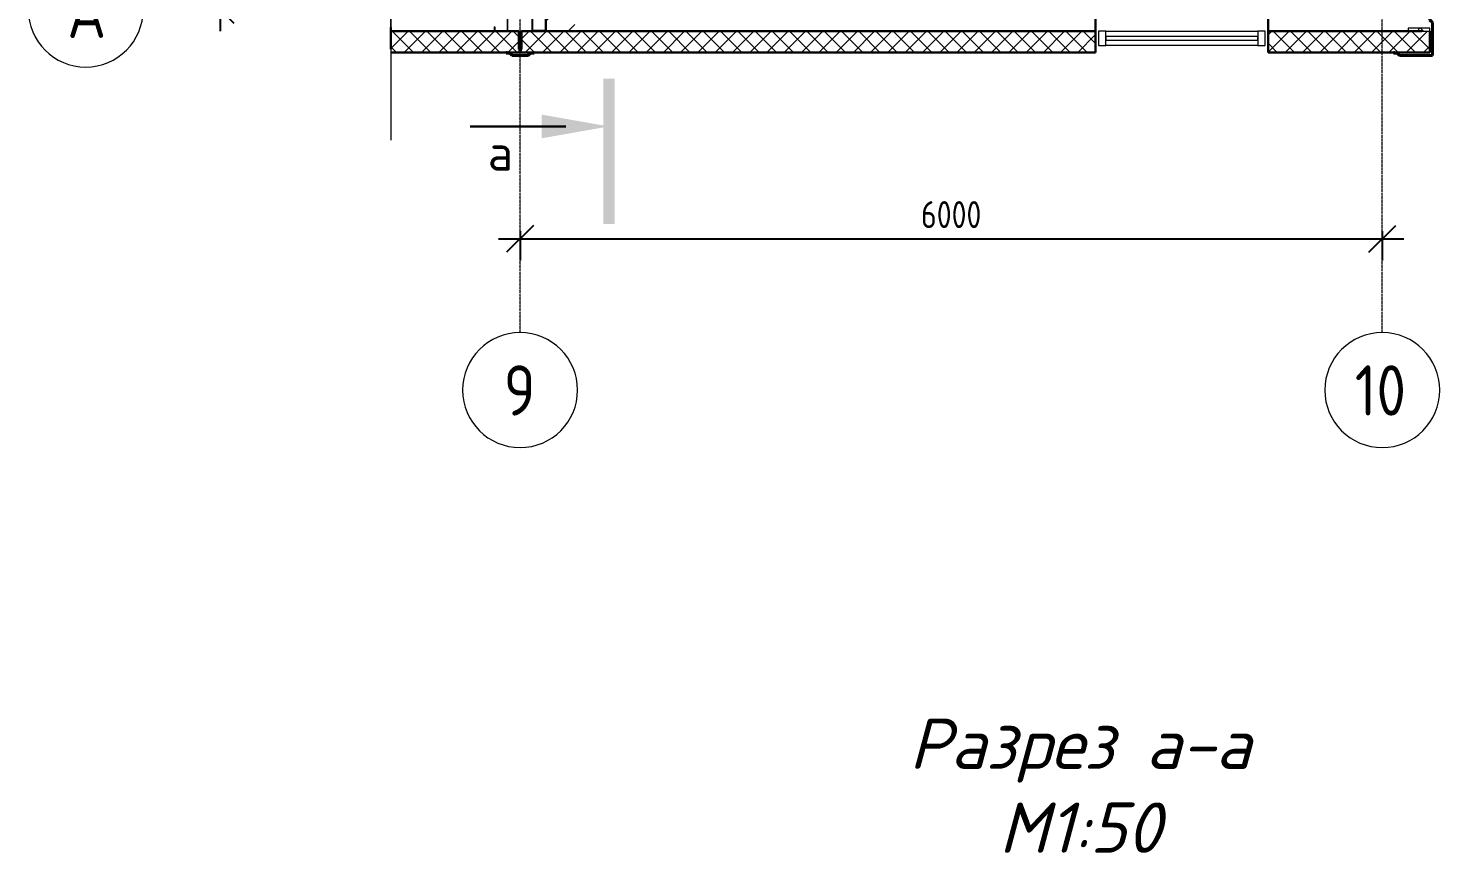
# Model space of a CAD drawing. Header units: millimetres. Extents: x -583753 to 268996, y -33236 to 11427.
# Drawn here: x -2056 to 7767, y -16856 to -11117 of the extents above; entities that cross this region are included whole.
import ezdxf

# ---------------------------------------------------------------- set-up
doc = ezdxf.new("R2010")
doc.units = ezdxf.units.MM
doc.linetypes.add('_ШПТ__20_т__2_5__Линия сетки', pattern=[25, 20, -2.5, 0, -2.5])
doc.layers.get('Defpoints').update_dxf_attribs({"color": 130})
doc.layers.add('Вспомогательные', color=6, linetype='Continuous', plot=False)
for name, color, linetype, lineweight, true_color in [('Импосты витража', 7, 'Continuous', 9, 0x004080), ('Несущие колонны', 7, 'Continuous', 18, 0x800040), ('Панели витража', 7, 'Continuous', 9, 0x0080c0)]:
    doc.layers.add(name, color=color, linetype=linetype, lineweight=lineweight, true_color=true_color)
for name, color, linetype, lineweight in [('Марки помещений', 7, 'Continuous', 20), ('Обобщенные модели', 7, 'Continuous', 18), ('Оси', 7, 'Continuous', 9), ('Размерные', 45, 'Continuous', 15), ('Размеры', 7, 'Continuous', 9), ('Разрезы', 7, 'Continuous', 9), ('Стены разрез', 7, 'Continuous', 30), ('Стены штриховка', 7, 'Continuous', 30)]:
    doc.layers.add(name, color=color, linetype=linetype, lineweight=lineweight)
doc.styles.add('GOST Common', font='', dxfattribs={"width": 0.9, "height": 350})
doc.styles.add('PDF ISOCPEUR', font='isocpeur.ttf')
doc.styles.add('PDF ISOCPEUR Italic', font='isocpeui.ttf')
doc.styles.add('ГОСТ 2.304', font='CS_Gost2304.shx')
doc.styles.get('GOST Common').set_extended_font_data('GOST Common')
doc.dimstyles.new('СПДС', dxfattribs={"dimscale": 100, "dimtxt": 2.5, "dimasz": 2.5, "dimexe": 2, "dimexo": 0.625, "dimgap": 1, "dimtad": 1, "dimdec": 0, "dimtxsty": 'ГОСТ 2.304', "dimblk": 'OBLIQUE', "dimblk1": 'OBLIQUE', "dimblk2": 'OBLIQUE', "dimcen": 2.5, "dimdle": 2, "dimadec": 0, "dimazin": 2, "dimtfac": 0.75, "dimtdec": 4, "dimtmove": 1, "dimatfit": 3, "dimfxl": 1, "dimtfill": 1, "dimtolj": 1, "dimarcsym": 1})
pattern_1 = [(45, (-37633, -11012), (-106.066, 106.066), [])]
pattern_2 = [(45, (0, 0), (-106.066, 106.066), [])]

# ---------------------------------------------------------------- blocks, each defined once
blk = doc.blocks.new('Прямоугольный импост - 50х100 мм RAL 9016-1207058-_О__L2_3_900_')
at = {"layer": 'Импосты витража', "color": 7, "lineweight": 18}
for p, q in [((0, 100), (-50, 100)), ((-50, 100), (-50, 0)), ((0, 0), (0, 100)), ((-50, 0), (0, 0))]:
    blk.add_line(p, q, dxfattribs=at)
blk = doc.blocks.new('Системная панель - 135__НР__25__СТК__Стеклопакет-1207059-_О__L2_3_900_')
at = {"layer": 'Панели витража', "color": 7}
for p, q in [((530, -37.5), (-530, -37.5)), ((-530, -37.5), (-530, -62.5)), ((-530, -62.5), (530, -62.5)), ((530, -62.5), (530, -37.5))]:
    blk.add_line(p, q, dxfattribs=at)
blk = doc.blocks.new('Прямоугольный импост - 50х100 мм RAL 9016-1207060-_О__L2_3_900_')
at = {"layer": 'Импосты витража', "color": 7, "lineweight": 18}
for p, q in [((-50, 100), (0, 100)), ((-50, 0), (-50, 100)), ((0, 100), (0, 0)), ((0, 0), (-50, 0))]:
    blk.add_line(p, q, dxfattribs=at)
blk = doc.blocks.new('Прямоугольный импост - 50х100 мм RAL 9016-1206832-_О__L2_3_900_')
at = {"layer": 'Импосты витража', "color": 7}
for p, q in [((43075, -125), (44135, -125)), ((44135, -225), (43075, -225))]:
    blk.add_line(p, q, dxfattribs=at)
blk = doc.blocks.new('190_ФЭ_Стена_Стык вертикальный - ФЭ-C1_110-V4-_О__L2_3_900_')
at = {"layer": 'Обобщенные модели', "lineweight": 9}
h = blk.add_hatch(dxfattribs=at)
h.set_pattern_fill('FP_7', color=256, style=0, pattern_type=2)
h.set_pattern_definition(pattern_2)
h.paths.add_polyline_path([(38945, -295), (39055, -295), (39072, -278), (39071.6, -277), (39054.6, -294), (38945.4, -294), (38928.4, -277), (38928, -278)], flags=0)
h.paths.add_polyline_path([(39097, -276), (39098, -275), (39088, -276)], flags=0)
at = {"layer": 'Обобщенные модели', "lineweight": 40}
for p, q in [((38912, -275), (38902, -275)), ((38902, -275), (38902, -278)), ((38902, -278), (38928, -278)), ((38903, -277), (38903, -276)), ((38903, -276), (38912, -276)), ((38928.4, -277), (38903, -277)), ((38912, -276), (38912, -275)), ((38928, -278), (38945, -295)), ((38945.4, -294), (38928.4, -277)), ((39054.6, -294), (38945.4, -294)), ((39071.6, -277), (39054.6, -294)), ((39055, -295), (39072, -278)), ((39097, -277), (39071.6, -277)), ((39072, -278), (39098, -278)), ((39098, -275), (39088, -275)), ((39088, -275), (39088, -276)), ((39088, -276), (39097, -276)), ((39097, -276), (39097, -277)), ((39098, -278), (39098, -275)), ((38945, -295), (39055, -295))]:
    blk.add_line(p, q, dxfattribs=at)
blk = doc.blocks.new('190_ФЭ_Стена_Стык угловой внешний фигурный - ФЭ-У1_230х230-1304566-_О__L2_3_900_')
at = {"layer": 'Обобщенные модели', "lineweight": 9}
h = blk.add_hatch(dxfattribs=at)
h.set_pattern_fill('FP_5', color=256, style=0, pattern_type=2)
h.set_pattern_definition(pattern_2)
h.paths.add_polyline_path([(45065, -295), (45295, -295), (45295, -65), (45278, -48), (45277, -48.4), (45294, -65.4), (45294, -294), (45065.4, -294), (45048.4, -277), (45048, -278)], flags=0)
h.paths.add_polyline_path([(45032, -276), (45032, -275), (45023, -276)], flags=0)
h.paths.add_polyline_path([(45275, -32), (45276, -32), (45275, -22)], flags=0)
at = {"layer": 'Обобщенные модели', "lineweight": 40}
for p, q in [((45278, -22), (45275, -22)), ((45275, -22), (45275, -32)), ((45275, -32), (45276, -32)), ((45276, -32), (45276, -23)), ((45276, -23), (45277, -23)), ((45277, -23), (45277, -48.4)), ((45277, -48.4), (45294, -65.4)), ((45278, -48), (45278, -22)), ((45295, -65), (45278, -48)), ((45294, -65.4), (45294, -294)), ((45295, -295), (45295, -65)), ((45032, -275), (45022, -275)), ((45022, -275), (45022, -278)), ((45022, -278), (45048, -278)), ((45023, -277), (45023, -276)), ((45023, -276), (45032, -276)), ((45048.4, -277), (45023, -277)), ((45032, -276), (45032, -275)), ((45048, -278), (45065, -295)), ((45065.4, -294), (45048.4, -277)), ((45294, -294), (45065.4, -294)), ((45065, -295), (45295, -295))]:
    blk.add_line(p, q, dxfattribs=at)
blk = doc.blocks.new('Прямоугольный импост - 20х150 мм_Утеплитель_Наружный-V14-_О__L2_3_900_')
at = {"layer": 'Импосты витража'}
h = blk.add_hatch(dxfattribs=at)
h.set_pattern_fill('FP_15', style=0, pattern_type=2)
h.set_pattern_definition([(315, (-39000, -200), (60.10408, 60.10408), []), (225, (-39000, -200), (60.10408, -60.10408), [])])
h.paths.add_polyline_path([(-10, 75), (10, 75), (10, -75), (-10, -75), (-10, -26)], flags=0)
at = {"layer": 'Импосты витража', "color": 7, "lineweight": 18}
for p, q in [((-10, 75), (10, 75)), ((-10, -75), (-10, 75)), ((10, 75), (10, -75)), ((10, -75), (-10, -75))]:
    blk.add_line(p, q, dxfattribs=at)
blk = doc.blocks.new('Прямоугольный импост - 20х150 мм_Утеплитель_Наружный-1317916-_О__L2_3_900_')
at = {"layer": 'Импосты витража'}
h = blk.add_hatch(dxfattribs=at)
h.set_pattern_fill('FP_23', style=0, pattern_type=2)
h.set_pattern_definition([(225, (-125, 45200), (60.10408, -60.10408), []), (135, (-125, 45200), (-60.10408, -60.10408), [])])
h.paths.add_polyline_path([(0, 75), (0, -75), (-20, -75), (-20, 75)], flags=0)
at = {"layer": 'Импосты витража', "color": 7, "lineweight": 18}
for p, q in [((-20, 75), (0, 75)), ((-20, -75), (-20, 75)), ((0, 75), (0, -75)), ((0, -75), (-20, -75))]:
    blk.add_line(p, q, dxfattribs=at)
blk = doc.blocks.new('Ось сетки - Круг_Ø8 мм-6577-_О__L2_3_900_')
at = {"layer": 'Оси', "lineweight": 20}
for start, end in [(360, 180), (180, 360)]:
    blk.add_arc((0, 0), 4, start, end, dxfattribs=at)
blk = doc.blocks.new('_Oblique')
at = {"color": 0, "linetype": 'ByBlock', "lineweight": -2}
blk.add_line((-0.5, -0.5), (0.5, 0.5), dxfattribs=at)
blk = doc.blocks.new('*D160')
at = {"layer": 'Defpoints', "color": 0, "lineweight": 5, "ltscale": 75, "transparency": 16777216}
for p in [(1367, -12482.9), (7367, -12482.9), (7367, -12582.9)]:
    blk.add_point(p, dxfattribs=at)
at = {"layer": 'Размеры', "color": 0, "lineweight": -2, "ltscale": 75, "transparency": 16777216}
for p, q in [((1367, -12529.8), (1367, -12732.9)), ((7367, -12529.8), (7367, -12732.9)), ((1217, -12582.9), (7517, -12582.9))]:
    blk.add_line(p, q, dxfattribs=at)
at = {"layer": 'Размеры', "color": 0, "lineweight": -2, "ltscale": 75, "transparency": 16777216, "xscale": 187.5, "yscale": 187.5, "zscale": 187.5, "rotation": 180}
blk.add_blockref('_Oblique', (1367, -12582.9), dxfattribs=at)
at = {"layer": 'Размеры', "color": 0, "lineweight": -2, "ltscale": 75, "transparency": 16777216, "xscale": 187.5, "yscale": 187.5, "zscale": 187.5}
blk.add_blockref('_Oblique', (7367, -12582.9), dxfattribs=at)
at = {"layer": 'Размеры', "color": 0, "ltscale": 75, "transparency": 16777216, "insert": (4367, -12414.1), "char_height": 187.5, "width": 186.231, "attachment_point": 5, "style": 'ГОСТ 2.304', "bg_fill": 3, "box_fill_scale": 1.1, "bg_fill_color": 256, "bg_fill_true_color": 13158600, "bg_fill_transparency": 0}
blk.add_mtext('\\A1;6000', dxfattribs=at)
blk = doc.blocks.new('к3')
at = {"color": 0, "linetype": 'ByBlock', "lineweight": -2, "ltscale": 200}
for p, q in [((4147417.8, 542805.7), (4147417.8, 542828.2)), ((4147420.8, 542805.7), (4147420.8, 542828.2)), ((4147425.8, 542836.2), (4147504.8, 542836.2)), ((4147425.8, 542833.2), (4147504.8, 542833.2)), ((4147509.8, 542828.2), (4147509.8, 542544.2)), ((4147512.8, 542828.2), (4147512.8, 542544.2)), ((4147682.8, 542828.2), (4147682.8, 542544.2)), ((4147685.8, 542828.2), (4147685.8, 542544.2)), ((4147769.8, 542836.2), (4147690.8, 542836.2)), ((4147769.8, 542833.2), (4147690.8, 542833.2)), ((4147774.8, 542805.7), (4147774.8, 542828.2)), ((4147777.8, 542805.7), (4147777.8, 542828.2)), ((4147417.8, 542805.7), (4147420.8, 542805.7)), ((4147777.8, 542805.7), (4147774.8, 542805.7)), ((4147517.8, 542539.2), (4147588.8, 542539.2)), ((4147517.8, 542536.2), (4147588.8, 542536.2)), ((4147593.8, 542544.2), (4147593.8, 542566.7)), ((4147593.8, 542566.7), (4147596.8, 542566.7)), ((4147596.8, 542544.2), (4147596.8, 542566.7)), ((4147598.8, 542544.2), (4147598.8, 542566.7)), ((4147601.8, 542566.7), (4147598.8, 542566.7)), ((4147601.8, 542544.2), (4147601.8, 542566.7)), ((4147677.8, 542539.2), (4147606.8, 542539.2)), ((4147677.8, 542536.2), (4147606.8, 542536.2))]:
    blk.add_line(p, q, dxfattribs=at)
for centre, radius, start, end in [((4147425.8, 542828.2), 8, 90, 180), ((4147425.8, 542828.2), 5, 90, 180), ((4147504.8, 542828.2), 8, 0, 90), ((4147504.8, 542828.2), 5, 0, 90), ((4147690.8, 542828.2), 8, 90, 180), ((4147690.8, 542828.2), 5, 90, 180), ((4147769.8, 542828.2), 8, 0, 90), ((4147769.8, 542828.2), 5, 0, 90), ((4147517.8, 542544.2), 8, 180, 270), ((4147517.8, 542544.2), 5, 180, 270), ((4147588.8, 542544.2), 8, 270, 0), ((4147588.8, 542544.2), 5, 270, 0), ((4147606.8, 542544.2), 8, 180, 270), ((4147606.8, 542544.2), 5, 180, 270), ((4147677.8, 542544.2), 5, 270, 0), ((4147677.8, 542544.2), 8, 270, 0)]:
    blk.add_arc(centre, radius, start, end, dxfattribs=at)
at = {"layer": 'Вспомогательные', "color": 0, "ltscale": 10}
for p, q in [((4147690.3, 542836.2), (4147505.3, 542836.2)), ((4147682.8, 542686.2), (4147512.8, 542686.2))]:
    blk.add_line(p, q, dxfattribs=at)
blk = doc.blocks.new('*D161')
at = {"layer": 'Defpoints', "color": 0, "lineweight": 5, "ltscale": 75, "transparency": 16777216}
for p in [(-719, -4987), (96.5, -4987), (96.5, -10987)]:
    blk.add_point(p, dxfattribs=at)
at = {"layer": 'Размеры', "color": 0, "lineweight": -2, "ltscale": 75, "transparency": 16777216}
for p, q in [((-719, -11137), (-719, -4837)), ((49.6, -4987), (-869, -4987)), ((49.6, -10987), (-869, -10987))]:
    blk.add_line(p, q, dxfattribs=at)
at = {"layer": 'Размеры', "color": 0, "lineweight": -2, "ltscale": 75, "transparency": 16777216, "xscale": 187.5, "yscale": 187.5, "zscale": 187.5}
for p, rotation in [((-719, -4987), 90), ((-719, -10987), 270)]:
    blk.add_blockref('_Oblique', p, dxfattribs=dict(at, rotation=rotation))
at = {"layer": 'Размеры', "color": 0, "ltscale": 75, "transparency": 16777216, "insert": (-887.8, -7987), "char_height": 187.5, "width": 186.231, "attachment_point": 5, "rotation": 90, "style": 'ГОСТ 2.304', "bg_fill": 3, "box_fill_scale": 1.1, "bg_fill_color": 256, "bg_fill_true_color": 13158600, "bg_fill_transparency": 0}
blk.add_mtext('\\A1;6000', dxfattribs=at)
blk = doc.blocks.new('Разрез - Номер вида сзади_3_5 мм-64069-_О__L2_3_900_')
at = {"layer": 'Разрезы'}
for points in [[(9.798, 0.404), (9.798, -0.394), (-0.333, -0.394), (-0.333, 0.404)], [(2.176, -4.675), (3, 0), (3.824, -4.675)]]:
    blk.add_hatch(color=256, dxfattribs=at).paths.add_polyline_path(points, flags=0)
at = {"layer": 'Разрезы', "lineweight": 30}
blk.add_line((3, -3), (3, -9.663), dxfattribs=at)

msp = doc.modelspace()

# ---------------------------------------------------------------- hatches: boundary and pattern name
at = {"layer": 'Стены штриховка', "lineweight": 9}
h = msp.add_hatch(dxfattribs=at)
h.set_pattern_fill('FP_4', color=256, style=0, pattern_type=2)
h.set_pattern_definition([(45, (-40538, -15660), (-224.5064, 224.5064), []), (45, (-40313.5, -15660), (-224.5064, 224.5064), [396.875, -79.375, 3.353, -76.022])])
h.paths.add_polyline_path([(1747, -11139), (1747, -9585), (1547, -9585), (1547, -11139)])
h = msp.add_hatch(dxfattribs=at)
h.set_pattern_fill('FP_6', color=256, style=0, pattern_type=2)
h.set_pattern_definition([(45, (-37633, -11012), (-60.10408, 60.10408), []), (135, (-37633, -11012), (-60.10408, -60.10408), [])])
h.paths.add_polyline_path([(7697, -11285), (7697, -11139), (6572, -11139), (6572, -11285)])
h.paths.add_polyline_path([(5372, -11285), (5372, -11139), (467, -11139), (467, -11285), (3879.0922, -11285)])
h = msp.add_hatch(dxfattribs=at)
h.set_pattern_fill('FP_5', color=256, style=0, pattern_type=2)
h.set_pattern_definition(pattern_1)
h.paths.add_polyline_path([(7198.4308, -11139), (7642, -11139), (7642, -11137), (6572, -11137), (6572, -11139)], flags=0)
h.paths.add_polyline_path([(5372, -11139), (5372, -11137), (1377, -11137), (1377, -11139), (3879.0922, -11139)], flags=0)
h = msp.add_hatch(dxfattribs=at)
h.set_pattern_fill('FP_5', color=256, style=0, pattern_type=2)
h.set_pattern_definition(pattern_1)
h.paths.add_polyline_path([(7642, -11287), (7642, -11285), (6572, -11285), (6572, -11287)], flags=0)
h.paths.add_polyline_path([(5372, -11287), (5372, -11285), (1377, -11285), (1377, -11287), (3879.0922, -11287)], flags=0)

# ---------------------------------------------------------------- linework, layer by layer
at = {"linetype": 'Continuous', "lineweight": 5}
msp.add_lwpolyline([(467, -3938), (467, -7691), (295.2827, -7753.5), (638.7173, -7878.5), (467, -7941), (467, -11895)], dxfattribs=at)
at = {"layer": 'Несущие колонны', "color": 7}
msp.add_line((467, -11217), (467, -10829.1248), dxfattribs=at)
at = {"layer": 'Оси', "linetype": '_ШПТ__20_т__2_5__Линия сетки'}
for p, q in [((1367, -13235.6681), (1367, -3933)), ((7367, -13235.6681), (7367, -3937))]:
    msp.add_line(p, q, dxfattribs=at)
at = {"layer": 'Стены разрез'}
for p, q in [((1547, -9585), (1547, -11137)), ((5372, -11287), (5372, -10912)), ((6572, -10912), (6572, -11287)), ((467, -11112), (467, -11262)), ((1357, -11137), (467, -11137)), ((1357, -11262), (1357, -11137)), ((1377, -11137), (1377, -11262)), ((1377, -11137), (5372, -11137)), ((6572, -11137), (7642, -11137)), ((7697, -11287), (7697, -11137)), ((467, -11287), (1357, -11287)), ((1377, -11287), (5372, -11287)), ((6572, -11287), (7697, -11287))]:
    msp.add_line(p, q, dxfattribs=at)
at = {"layer": 'Стены штриховка', "lineweight": 9}
for p, q in [((1357, -11139), (467, -11139)), ((5372, -11139), (1377, -11139)), ((7697, -11139), (6572, -11139)), ((1357, -11285), (467, -11285)), ((5372, -11285), (1377, -11285)), ((7697, -11285), (6572, -11285))]:
    msp.add_line(p, q, dxfattribs=at)

# ---------------------------------------------------------------- block references
at = {"layer": 'Импосты витража', "color": 7, "extrusion": (0, 0, -1)}
for name, p, rotation in [('Прямоугольный импост - 20х150 мм_Утеплитель_Наружный-V14-_О__L2_3_900_', (-1367, -11212), 180), ('Прямоугольный импост - 50х100 мм RAL 9016-1207060-_О__L2_3_900_', (-6552, -11137), 180), ('Прямоугольный импост - 20х150 мм_Утеплитель_Наружный-1317916-_О__L2_3_900_', (-7622, -11137), 270.0000000000001)]:
    msp.add_blockref(name, p, dxfattribs=dict(at, rotation=rotation))
at = {"layer": 'Импосты витража', "color": 7, "rotation": 180}
msp.add_blockref('Прямоугольный импост - 50х100 мм RAL 9016-1207058-_О__L2_3_900_', (5392, -11137), dxfattribs=at)
at = {"layer": 'Импосты витража', "color": 7}
msp.add_blockref('Прямоугольный импост - 50х100 мм RAL 9016-1206832-_О__L2_3_900_', (-37633, -11012), dxfattribs=at)
at = {"layer": 'Обобщенные модели'}
for name, p in [('190_ФЭ_Стена_Стык угловой внешний фигурный - ФЭ-У1_230х230-1304566-_О__L2_3_900_', (-37578, -11012)), ('190_ФЭ_Стена_Стык вертикальный - ФЭ-C1_110-V4-_О__L2_3_900_', (-37633, -11012))]:
    msp.add_blockref(name, p, dxfattribs=at)
at = {"layer": 'Оси', "lineweight": 20, "xscale": 99.99999999999993, "yscale": 99.99999999999993, "zscale": 99.99999999999993, "rotation": 269.9999999999994}
msp.add_blockref('Ось сетки - Круг_Ø8 мм-6577-_О__L2_3_900_', (-1656, -10987), dxfattribs=at)
at = {"layer": 'Оси', "lineweight": 20, "xscale": 99.99999999999993, "yscale": 99.99999999999993, "zscale": 99.99999999999993}
for p in [(1367, -13635.6681), (7367, -13635.6681)]:
    msp.add_blockref('Ось сетки - Круг_Ø8 мм-6577-_О__L2_3_900_', p, dxfattribs=at)
at = {"layer": 'Панели витража', "color": 7}
msp.add_blockref('Системная панель - 135__НР__25__СТК__Стеклопакет-1207059-_О__L2_3_900_', (5972, -11137), dxfattribs=at)
at = {"layer": 'Размерные', "color": 0, "rotation": 180}
msp.add_blockref('к3', (4148964.7786, 531699.2294), dxfattribs=at)

# ---------------------------------------------------------------- texts
at = {"layer": 'Defpoints', "insert": (1601, -16389.3333), "char_height": 350, "width": 7323.069987, "attachment_point": 4, "style": 'PDF ISOCPEUR Italic'}
msp.add_mtext('\\pxqc;Разрез а-а\\PМ1:50', dxfattribs=at)
at = {"layer": 'Марки помещений', "lineweight": 9, "insert": (1141.9, -11858.4717), "char_height": 250, "width": 223.670812, "attachment_point": 1, "style": 'PDF ISOCPEUR'}
msp.add_mtext('а', dxfattribs=at)
at = {"layer": 'Оси', "char_height": 350, "attachment_point": 1, "style": 'GOST Common'}
for s, insert, width in [('\\fGOST Common|b0|i0|c204|p34|;\\W.9;А', (-1784.1729, -10834.4131), 346.329), ('\\fGOST Common|b0|i0|c204|p34|;\\W.9;9', (1253.2193, -13463.1347), 274.177125), ('10', (7175.8193, -13463.1347), 461.772)]:
    msp.add_mtext(s, dxfattribs=dict(at, insert=insert, width=width))

# ---------------------------------------------------------------- dimensions: what is measured, and where the dimension line sits
at = {"layer": 'Размеры', "ltscale": 75}
dim = msp.add_linear_dim(base=(-719, -4987), p1=(96.4626, -10987), p2=(96.4626, -4987), angle=90, dimstyle='СПДС', override={"dimscale": 75}, dxfattribs=at)
dim.commit()
dim.dimension.update_dxf_attribs({"geometry": '*D161', "text_midpoint": (-887.75, -7987)})

# ---------------------------------------------------------------- next in the draw order: dimensions: what is measured, and where the dimension line sits
dim = msp.add_linear_dim(base=(7367, -12582.8941), p1=(1367, -12482.9092), p2=(7367, -12482.9092), dimstyle='СПДС', override={"dimscale": 75}, dxfattribs=at)
dim.commit()
dim.dimension.update_dxf_attribs({"geometry": '*D160', "text_midpoint": (4367, -12414.1441)})

# ---------------------------------------------------------------- next in the draw order: block references
at = {"layer": 'Разрезы', "lineweight": 50, "extrusion": (0, 0, -1), "xscale": -99.99999999999993, "yscale": 99.99999999999993, "zscale": 99.99999999999993, "rotation": 90}
msp.add_blockref('Разрез - Номер вида сзади_3_5 мм-64069-_О__L2_3_900_', (-1984.9, -11500.6267), dxfattribs=at)

doc.saveas('drawing.dxf')
